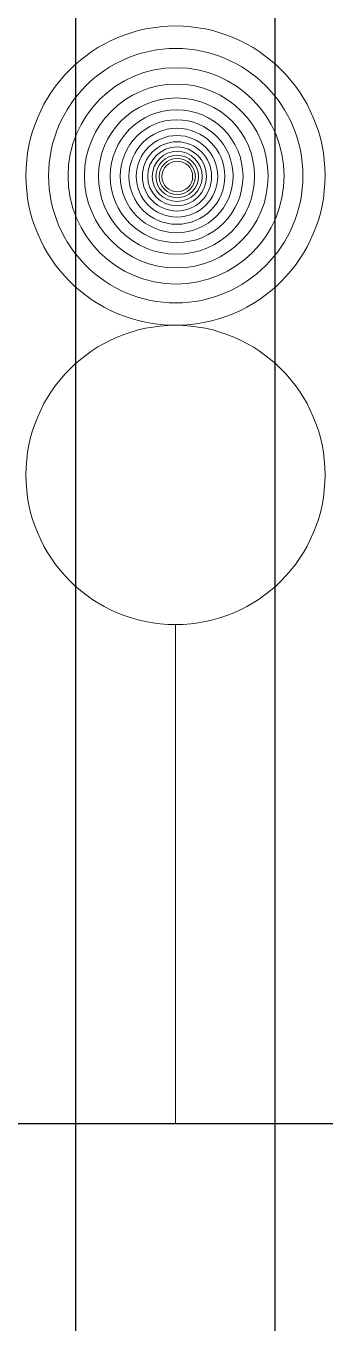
# Model space of a CAD drawing. Header units: metres. Extents: x -0.0015 to 0.0015, y -0.0015 to 0.0115.
import ezdxf

# ---------------------------------------------------------------- set-up
doc = ezdxf.new("R2010")
doc.units = ezdxf.units.M
doc.header["$PDMODE"] = 2
doc.layers.add('Level 7', color=7, linetype='Continuous')

# ---------------------------------------------------------------- blocks, each defined once
blk = doc.blocks.new('SPC')
at = {"layer": 'Level 7', "color": 2, "linetype": 'Continuous', "lineweight": 13}
blk.add_line((0, 0.0005), (0, 0.0055), dxfattribs=at)
at = {"layer": 'Level 7', "color": 2, "linetype": 'Continuous', "lineweight": 30}
for p, q in [((-0.001, -0.0015), (-0.001, 0.0025)), ((0.001, -0.0015), (0.001, 0.0025))]:
    blk.add_line(p, q, dxfattribs=at)
at = {"layer": 'Level 7', "color": 2, "linetype": 'Continuous', "lineweight": 13}
for centre, radius in [((0, 0.01), 0.0015), ((0.000006, 0.009997), 0.001084), ((0.00001, 0.009995), 0.000783), ((0.000012, 0.009994), 0.000566), ((0.000015, 0.009993), 0.000409), ((0, 0.007), 0.0015)]:
    blk.add_circle(centre, radius, dxfattribs=at)
at = {"layer": 'Level 7', "color": 2, "linetype": 'Continuous', "lineweight": 0}
for centre, radius in [((0.000003, 0.009999), 0.001275), ((0.000008, 0.009996), 0.000921), ((0.000011, 0.009994), 0.000666), ((0.000014, 0.009993), 0.000481), ((0.000015, 0.009992), 0.000347), ((0.000016, 0.009992), 0.000295), ((0.000017, 0.009992), 0.000251), ((0.000017, 0.009991), 0.000213), ((0.000018, 0.009991), 0.000181), ((0.000018, 0.009991), 0.000154)]:
    blk.add_circle(centre, radius, dxfattribs=at)

msp = doc.modelspace()

# ---------------------------------------------------------------- linework, layer by layer
for p in [(-0.001, 0.0005), (0.001, 0.0005)]:
    msp.add_point(p)

# ---------------------------------------------------------------- block references
msp.add_blockref('SPC', (0, 0))

doc.saveas('drawing.dxf')
